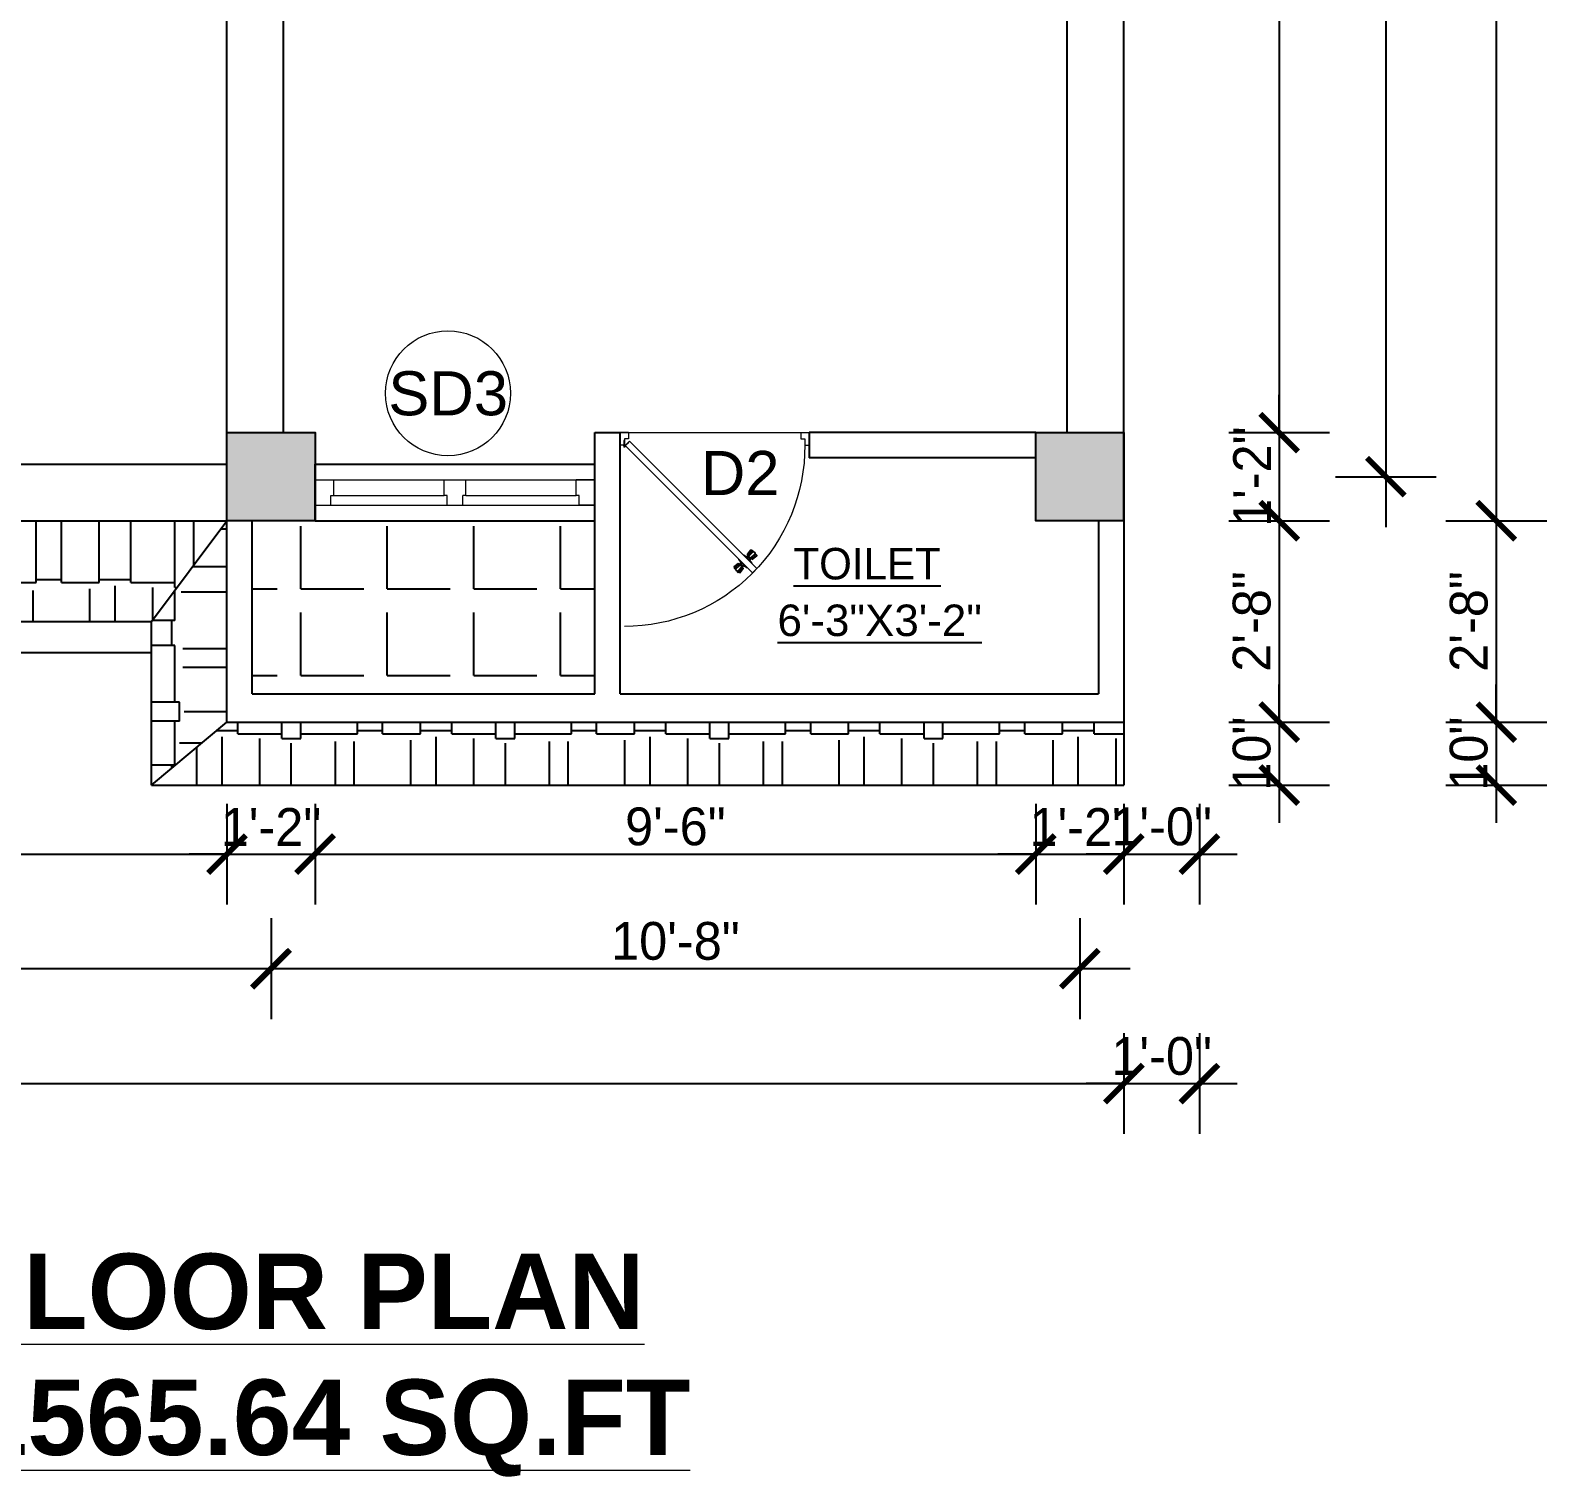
# Model space of a CAD drawing. Header units: inches. Extents: x 1397 to 20304, y -27267 to -746.
# Drawn here: x 10297.1 to 10537.9, y -19006 to -18776.2 of the extents above; entities that cross this region are included whole.
import ezdxf

# ---------------------------------------------------------------- set-up
doc = ezdxf.new("R2010")
doc.units = ezdxf.units.IN
doc.header["$LTSCALE"] = 17
doc.header["$MEASUREMENT"] = 0
for name, color, linetype, lineweight in [('25 BOT BAR', 12, 'Continuous', 25), ('DOOR & WIN', 1, 'Continuous', 25), ('OUTLINE', 1, 'Continuous', 25), ('PUERTAS', 7, 'Continuous', 9), ('TEXT', 231, 'Continuous', 20), ('WINDOW FRAME PLAN', 162, 'Continuous', 18)]:
    doc.layers.add(name, color=color, linetype=linetype, lineweight=lineweight)
doc.styles.add('ARCHITECTURE', font='stylu.ttf')
doc.styles.add('DIMTEXT', font='arial.ttf', dxfattribs={"height": 6})
doc.dimstyles.new('8 SCALE', dxfattribs={"dimscale": 0, "dimtxt": 6, "dimasz": 6, "dimexe": 8, "dimexo": 8, "dimgap": 1.25, "dimtad": 1, "dimdec": 0, "dimzin": 3, "dimdsep": 46, "dimlunit": 4, "dimtxsty": 'ARCHITECTURE', "dimblk": 'ARCHTICK', "dimcen": 8, "dimdle": 8, "dimclrd": 5, "dimclre": 5, "dimclrt": 7, "dimadec": 0, "dimazin": 0, "dimtfac": 0.75, "dimtdec": 0, "dimtix": 1, "dimtmove": 2, "dimatfit": 3, "dimldrblk": 'ARCHTICK', "dimfxl": 8, "dimfxlon": 1, "dimtolj": 1, "dimtzin": 0, "dimlwd": -1, "dimlwe": -1, "dimarcsym": 0})

# ---------------------------------------------------------------- blocks, each defined once
blk = doc.blocks.new('2ft6in')
at = {"layer": 'PUERTAS', "color": 2}
for p, q in [((0.84, 2.1), (21.02, 22.28)), ((18.33, 21.76), (18.31, 21.77)), ((21.71, 21.6), (21.02, 22.28)), ((21.71, 21.6), (1.47, 1.37)), ((21.18, 18.9), (21.2, 18.89)), ((0, 2), (0, 0)), ((0.6, 2), (0, 2)), ((1.33, 0), (0, 0)), ((0.6, 1.26), (0.6, 2.04)), ((0.67, 1.26), (0.6, 1.26)), ((0.67, 1.26), (0.67, 2.01)), ((0.67, 1), (0.67, 1.26)), ((1.33, 1), (0.67, 1)), ((1.31, 1.53), (0.79, 2.06)), ((1.36, 1.58), (0.81, 2.12)), ((1.36, 1.58), (1.31, 1.53)), ((1.47, 1.37), (1.31, 1.53)), ((1.33, 0), (1.33, 1)), ((28.67, 0), (28.67, 1)), ((28.67, 1), (29.33, 1)), ((28.67, 0), (30, 0)), ((29.33, 1), (29.33, 2)), ((29.33, 2), (30, 2)), ((30, 0), (30, 2))]:
    blk.add_line(p, q, dxfattribs=at)
at = {"layer": 'PUERTAS', "color": 1}
for p, q in [((18.06, 21.44), (18.48, 21.86)), ((18.08, 21.51), (18.45, 21.88)), ((18.82, 22.25), (18.45, 21.88)), ((18.9, 22.28), (18.48, 21.86)), ((18.84, 22.23), (18.82, 22.25)), ((19.54, 21.59), (18.99, 22.27)), ((18.74, 20.79), (18.06, 21.34)), ((18.11, 21.49), (18.08, 21.51)), ((18.83, 20.8), (19.18, 21.15)), ((18.84, 20.21), (19.1, 20.6)), ((18.85, 20.11), (18.84, 20.12)), ((18.92, 20.89), (18.93, 20.88)), ((19.02, 20.88), (19.24, 21.1)), ((19.12, 20.8), (19.03, 20.89)), ((19.1, 20.7), (19.11, 20.69)), ((19.1, 20.6), (19.1, 20.6)), ((19.11, 20.79), (19.33, 21.01)), ((19.54, 21.5), (19.18, 21.15)), ((19.45, 21.31), (19.24, 21.1)), ((19.55, 21.22), (19.33, 21.01)), ((19.45, 21.41), (19.45, 21.41)), ((19.54, 21.22), (19.45, 21.31)), ((19.53, 19.43), (19.54, 19.42)), ((19.64, 21.23), (19.64, 21.23)), ((19.64, 19.42), (20.02, 19.67)), ((19.74, 21.24), (19.73, 21.23)), ((20.12, 21.49), (19.74, 21.24)), ((20.02, 19.67), (20.03, 19.68)), ((20.12, 19.68), (20.12, 19.68)), ((20.21, 19.69), (20.43, 19.9)), ((20.22, 21.48), (20.22, 21.49)), ((20.22, 19.41), (20.57, 19.76)), ((20.22, 19.69), (20.31, 19.6)), ((20.22, 19.32), (20.76, 18.64)), ((20.31, 19.6), (20.52, 19.81)), ((20.31, 19.5), (20.31, 19.5)), ((20.65, 20.12), (20.43, 19.9)), ((20.74, 20.03), (20.52, 19.81)), ((20.93, 20.11), (20.57, 19.76)), ((20.64, 20.11), (20.73, 20.02)), ((20.66, 20.31), (20.65, 20.31)), ((20.65, 20.21), (20.65, 20.22)), ((20.91, 20.7), (20.66, 20.31)), ((20.84, 20.02), (20.83, 20.03)), ((20.91, 20.8), (20.91, 20.79)), ((21.02, 20.12), (21.7, 19.57)), ((21.7, 19.47), (21.28, 19.05)), ((21.67, 19.4), (21.31, 19.03)), ((21.65, 19.42), (21.67, 19.4)), ((20.86, 18.63), (21.28, 19.05)), ((20.91, 18.68), (20.94, 18.66)), ((20.94, 18.66), (21.31, 19.03))]:
    blk.add_line(p, q, dxfattribs=at)
at = {"layer": 'PUERTAS', "color": 8}
for p, q in [((18.44, 21.9), (18.31, 21.77)), ((19.07, 21.03), (18.34, 21.72)), ((18.44, 21.9), (18.56, 22.02)), ((18.58, 22.01), (18.56, 22.02)), ((19.3, 21.26), (18.61, 22)), ((19.42, 21.38), (18.75, 22.14)), ((19.51, 21.48), (18.88, 22.26)), ((19.55, 21.53), (18.93, 22.3)), ((18.81, 20.78), (18.04, 21.4)), ((18.86, 20.83), (18.08, 21.46)), ((18.95, 20.92), (18.2, 21.58)), ((18.91, 20.27), (19.19, 20.69)), ((19.13, 20.8), (19.03, 20.9)), ((19.15, 20.82), (19.05, 20.92)), ((19.09, 20.44), (19.25, 20.76)), ((19.19, 20.87), (19.1, 20.96)), ((19.25, 20.93), (19.16, 21.02)), ((19.28, 20.63), (19.32, 20.83)), ((19.4, 21.08), (19.31, 21.17)), ((19.47, 21.15), (19.38, 21.24)), ((19.43, 20.78), (19.4, 20.9)), ((19.51, 21.19), (19.42, 21.28)), ((19.55, 20.91), (19.43, 20.94)), ((19.53, 21.21), (19.44, 21.3)), ((19.7, 21.06), (19.51, 21.01)), ((19.89, 21.24), (19.58, 21.08)), ((20.07, 21.42), (19.64, 21.15)), ((19.69, 19.49), (20.12, 19.76)), ((19.87, 19.67), (20.18, 19.83)), ((20.06, 19.85), (20.25, 19.9)), ((20.21, 20), (20.33, 19.97)), ((20.21, 19.38), (20.83, 18.61)), ((20.23, 19.7), (20.32, 19.61)), ((20.25, 19.72), (20.34, 19.63)), ((20.25, 19.43), (20.88, 18.65)), ((20.29, 19.76), (20.38, 19.67)), ((20.33, 20.13), (20.36, 20.01)), ((20.34, 19.53), (21, 18.77)), ((20.36, 19.83), (20.45, 19.74)), ((20.48, 20.28), (20.44, 20.08)), ((20.46, 19.64), (21.14, 18.91)), ((20.5, 19.98), (20.6, 19.89)), ((20.67, 20.47), (20.51, 20.15)), ((20.85, 20.64), (20.57, 20.22)), ((20.57, 20.04), (20.66, 19.95)), ((20.61, 20.09), (20.7, 19.99)), ((20.63, 20.11), (20.72, 20.01)), ((20.69, 19.87), (21.42, 19.19)), ((20.81, 19.99), (21.56, 19.33)), ((20.9, 20.08), (21.68, 19.45)), ((20.95, 20.13), (21.72, 19.51)), ((21.32, 19.01), (21.2, 18.89)), ((21.32, 19.01), (21.44, 19.14)), ((21.43, 19.15), (21.44, 19.14)), ((0, 0), (30, 0))]:
    blk.add_line(p, q, dxfattribs=at)
at = {"layer": 'PUERTAS', "color": 2}
for radius in [0.129, 0.0627]:
    blk.add_circle((0.68, 2.14), radius, dxfattribs=at)
at = {"layer": 'PUERTAS', "color": 8}
blk.add_arc((0.68, 2.14), 28.65, 359.7285, 90.0333, dxfattribs=at)
at = {"layer": 'PUERTAS', "color": 1}
for centre, start, end in [((18.94, 22.23), 38.9236, 135), ((18.78, 20.84), 231.0764, 315), ((18.89, 20.16), 135, 225), ((18.97, 20.93), 225, 315), ((19.16, 20.74), 135, 219.7428), ((19.06, 20.65), 315, 39.7428), ((19.4, 21.36), 315, 45), ((19.49, 21.55), 315, 38.9236), ((19.59, 19.47), 225, 315), ((19.6, 21.18), 50.2572, 135), ((19.68, 21.28), 230.2572, 315), ((20.07, 19.63), 50.2572, 135), ((20.17, 21.44), 45, 135), ((20.16, 19.73), 230.2572, 315), ((20.27, 19.36), 135, 218.9236), ((20.35, 19.55), 135, 225), ((20.7, 20.26), 135, 219.7428), ((20.6, 20.17), 315, 39.7428), ((20.78, 19.98), 45, 135), ((20.87, 20.75), 315, 45), ((20.98, 20.07), 51.0764, 135), ((21.65, 19.52), 315, 51.0764), ((20.82, 18.68), 218.9236, 315)]:
    blk.add_arc(centre, 0.0667, start, end, dxfattribs=at)
blk = doc.blocks.new('*U3074')
at = {"color": 3}
blk.add_blockref('2ft6in', (0, 0), dxfattribs=at)
blk = doc.blocks.new('_ArchTick')
at = {"color": 0, "linetype": 'ByBlock', "const_width": 0.15}
blk.add_lwpolyline([(-0.5, -0.5), (0.5, 0.5)], dxfattribs=at)
blk = doc.blocks.new('*D3240')
at = {"layer": '25 BOT BAR', "color": 5, "transparency": 16777216}
for p, q in [((10174.29, -18899.11), (10174.29, -18915.11)), ((10328.29, -18899.11), (10328.29, -18915.11)), ((10166.29, -18907.11), (10336.29, -18907.11))]:
    blk.add_line(p, q, dxfattribs=at)
at = {"layer": 'Defpoints', "color": 0, "transparency": 16777216}
for p in [(10174.29, -18854.16), (10328.29, -18854.16), (10328.29, -18907.11)]:
    blk.add_point(p, dxfattribs=at)
at = {"layer": '25 BOT BAR', "color": 5, "transparency": 16777216, "xscale": 6, "yscale": 6, "zscale": 6, "rotation": 180}
blk.add_blockref('_ArchTick', (10174.29, -18907.11), dxfattribs=at)
at = {"layer": '25 BOT BAR', "color": 5, "transparency": 16777216, "xscale": 6, "yscale": 6, "zscale": 6}
blk.add_blockref('_ArchTick', (10328.29, -18907.11), dxfattribs=at)
at = {"layer": '25 BOT BAR', "color": 7, "transparency": 16777216, "insert": (10251.29, -18902.75), "char_height": 6, "attachment_point": 5, "style": 'ARCHITECTURE'}
blk.add_mtext('\\A1;12\'-10"', dxfattribs=at)
blk = doc.blocks.new('*D3241')
at = {"layer": '25 BOT BAR', "color": 5, "transparency": 16777216}
for p, q in [((10328.29, -18899.11), (10328.29, -18915.11)), ((10342.29, -18899.11), (10342.29, -18915.11)), ((10328.29, -18907.11), (10322.29, -18907.11)), ((10328.29, -18907.11), (10342.29, -18907.11)), ((10342.29, -18907.11), (10348.29, -18907.11))]:
    blk.add_line(p, q, dxfattribs=at)
at = {"layer": 'Defpoints', "color": 0, "transparency": 16777216}
for p in [(10328.29, -18854.16), (10342.29, -18854.16), (10342.29, -18907.11)]:
    blk.add_point(p, dxfattribs=at)
at = {"layer": '25 BOT BAR', "color": 5, "transparency": 16777216, "xscale": 6, "yscale": 6, "zscale": 6}
blk.add_blockref('_ArchTick', (10328.29, -18907.11), dxfattribs=at)
at = {"layer": '25 BOT BAR', "color": 5, "transparency": 16777216, "xscale": 6, "yscale": 6, "zscale": 6, "rotation": 180}
blk.add_blockref('_ArchTick', (10342.29, -18907.11), dxfattribs=at)
at = {"layer": '25 BOT BAR', "color": 7, "transparency": 16777216, "insert": (10335.29, -18902.8), "char_height": 6, "attachment_point": 5, "style": 'ARCHITECTURE'}
blk.add_mtext('\\A1;1\'-2"', dxfattribs=at)
blk = doc.blocks.new('*D3242')
at = {"layer": '25 BOT BAR', "color": 5, "transparency": 16777216}
for p, q in [((10342.29, -18899.11), (10342.29, -18915.11)), ((10456.75, -18899.11), (10456.75, -18915.11)), ((10334.29, -18907.11), (10464.75, -18907.11))]:
    blk.add_line(p, q, dxfattribs=at)
at = {"layer": 'Defpoints', "color": 0, "transparency": 16777216}
for p in [(10342.29, -18854.16), (10456.75, -18854.16), (10456.75, -18907.11)]:
    blk.add_point(p, dxfattribs=at)
at = {"layer": '25 BOT BAR', "color": 5, "transparency": 16777216, "xscale": 6, "yscale": 6, "zscale": 6, "rotation": 180}
blk.add_blockref('_ArchTick', (10342.29, -18907.11), dxfattribs=at)
at = {"layer": '25 BOT BAR', "color": 5, "transparency": 16777216, "xscale": 6, "yscale": 6, "zscale": 6}
blk.add_blockref('_ArchTick', (10456.75, -18907.11), dxfattribs=at)
at = {"layer": '25 BOT BAR', "color": 7, "transparency": 16777216, "insert": (10399.52, -18902.75), "char_height": 6, "attachment_point": 5, "style": 'ARCHITECTURE'}
blk.add_mtext('\\A1;9\'-6"', dxfattribs=at)
blk = doc.blocks.new('*D3243')
at = {"layer": '25 BOT BAR', "color": 5, "transparency": 16777216}
for p, q in [((10456.75, -18899.11), (10456.75, -18915.11)), ((10470.75, -18899.11), (10470.75, -18915.11)), ((10456.75, -18907.11), (10450.75, -18907.11)), ((10456.75, -18907.11), (10470.75, -18907.11)), ((10470.75, -18907.11), (10476.75, -18907.11))]:
    blk.add_line(p, q, dxfattribs=at)
at = {"layer": 'Defpoints', "color": 0, "transparency": 16777216}
for p in [(10456.75, -18854.16), (10470.75, -18854.16), (10470.75, -18907.11)]:
    blk.add_point(p, dxfattribs=at)
at = {"layer": '25 BOT BAR', "color": 5, "transparency": 16777216, "xscale": 6, "yscale": 6, "zscale": 6}
blk.add_blockref('_ArchTick', (10456.75, -18907.11), dxfattribs=at)
at = {"layer": '25 BOT BAR', "color": 5, "transparency": 16777216, "xscale": 6, "yscale": 6, "zscale": 6, "rotation": 180}
blk.add_blockref('_ArchTick', (10470.75, -18907.11), dxfattribs=at)
at = {"layer": '25 BOT BAR', "color": 7, "transparency": 16777216, "insert": (10463.75, -18902.8), "char_height": 6, "attachment_point": 5, "style": 'ARCHITECTURE'}
blk.add_mtext('\\A1;1\'-2"', dxfattribs=at)
blk = doc.blocks.new('*D3245')
at = {"layer": '25 BOT BAR', "color": 5, "transparency": 16777216}
for p, q in [((10167.29, -18917.31), (10167.29, -18933.31)), ((10335.29, -18917.31), (10335.29, -18933.31)), ((10159.29, -18925.31), (10343.29, -18925.31))]:
    blk.add_line(p, q, dxfattribs=at)
at = {"layer": 'Defpoints', "color": 0, "transparency": 16777216}
for p in [(10167.29, -18847.16), (10335.29, -18847.16), (10335.29, -18925.31)]:
    blk.add_point(p, dxfattribs=at)
at = {"layer": '25 BOT BAR', "color": 5, "transparency": 16777216, "xscale": 6, "yscale": 6, "zscale": 6, "rotation": 180}
blk.add_blockref('_ArchTick', (10167.29, -18925.31), dxfattribs=at)
at = {"layer": '25 BOT BAR', "color": 5, "transparency": 16777216, "xscale": 6, "yscale": 6, "zscale": 6}
blk.add_blockref('_ArchTick', (10335.29, -18925.31), dxfattribs=at)
at = {"layer": '25 BOT BAR', "color": 7, "transparency": 16777216, "insert": (10251.29, -18920.91), "char_height": 6, "attachment_point": 5, "style": 'ARCHITECTURE'}
blk.add_mtext('\\A1;14\'-0"', dxfattribs=at)
blk = doc.blocks.new('*D3246')
at = {"layer": '25 BOT BAR', "color": 5, "transparency": 16777216}
for p, q in [((10335.29, -18917.31), (10335.29, -18933.31)), ((10463.75, -18917.31), (10463.75, -18933.31)), ((10327.29, -18925.31), (10471.75, -18925.31))]:
    blk.add_line(p, q, dxfattribs=at)
at = {"layer": 'Defpoints', "color": 0, "transparency": 16777216}
for p in [(10335.29, -18847.16), (10463.75, -18847.16), (10463.75, -18925.31)]:
    blk.add_point(p, dxfattribs=at)
at = {"layer": '25 BOT BAR', "color": 5, "transparency": 16777216, "xscale": 6, "yscale": 6, "zscale": 6, "rotation": 180}
blk.add_blockref('_ArchTick', (10335.29, -18925.31), dxfattribs=at)
at = {"layer": '25 BOT BAR', "color": 5, "transparency": 16777216, "xscale": 6, "yscale": 6, "zscale": 6}
blk.add_blockref('_ArchTick', (10463.75, -18925.31), dxfattribs=at)
at = {"layer": '25 BOT BAR', "color": 7, "transparency": 16777216, "insert": (10399.52, -18920.94), "char_height": 6, "attachment_point": 5, "style": 'ARCHITECTURE'}
blk.add_mtext('\\A1;10\'-8"', dxfattribs=at)
blk = doc.blocks.new('*D3247')
at = {"layer": '25 BOT BAR', "color": 5, "transparency": 16777216}
for p, q in [((10010.29, -18935.57), (10010.29, -18951.57)), ((10470.75, -18935.57), (10470.75, -18951.57)), ((10002.29, -18943.57), (10478.75, -18943.57))]:
    blk.add_line(p, q, dxfattribs=at)
at = {"layer": 'Defpoints', "color": 0, "transparency": 16777216}
for p in [(10010.29, -18854.16), (10470.75, -18854.16), (10470.75, -18943.57)]:
    blk.add_point(p, dxfattribs=at)
at = {"layer": '25 BOT BAR', "color": 5, "transparency": 16777216, "xscale": 6, "yscale": 6, "zscale": 6, "rotation": 180}
blk.add_blockref('_ArchTick', (10010.29, -18943.57), dxfattribs=at)
at = {"layer": '25 BOT BAR', "color": 5, "transparency": 16777216, "xscale": 6, "yscale": 6, "zscale": 6}
blk.add_blockref('_ArchTick', (10470.75, -18943.57), dxfattribs=at)
at = {"layer": '25 BOT BAR', "color": 7, "transparency": 16777216, "insert": (10240.52, -18939.19), "char_height": 6, "attachment_point": 5, "style": 'ARCHITECTURE'}
blk.add_mtext('\\A1;38\'-4"', dxfattribs=at)
blk = doc.blocks.new('*D3297')
at = {"layer": '25 BOT BAR', "color": 5, "transparency": 16777216}
for p, q in [((10495.43, -18681.64), (10495.43, -18848.16)), ((10487.43, -18689.64), (10503.43, -18689.64)), ((10487.43, -18840.16), (10503.43, -18840.16))]:
    blk.add_line(p, q, dxfattribs=at)
at = {"layer": 'Defpoints', "color": 0, "transparency": 16777216}
for p in [(10470.75, -18689.64), (10470.75, -18840.16), (10495.43, -18840.16)]:
    blk.add_point(p, dxfattribs=at)
at = {"layer": '25 BOT BAR', "color": 5, "transparency": 16777216, "xscale": 6, "yscale": 6, "zscale": 6}
for p, rotation in [((10495.43, -18689.64), 90), ((10495.43, -18840.16), 270)]:
    blk.add_blockref('_ArchTick', p, dxfattribs=dict(at, rotation=rotation))
at = {"layer": '25 BOT BAR', "color": 7, "transparency": 16777216, "insert": (10490.97, -18764.9), "char_height": 6, "attachment_point": 5, "rotation": 90, "style": 'ARCHITECTURE'}
blk.add_mtext('\\A1;12\'-7"', dxfattribs=at)
blk = doc.blocks.new('*D3298')
at = {"layer": '25 BOT BAR', "color": 5, "transparency": 16777216}
for p, q in [((10495.43, -18840.16), (10495.43, -18834.16)), ((10487.43, -18840.16), (10503.43, -18840.16)), ((10495.43, -18840.16), (10495.43, -18854.16)), ((10487.43, -18854.16), (10503.43, -18854.16)), ((10495.43, -18854.16), (10495.43, -18860.16))]:
    blk.add_line(p, q, dxfattribs=at)
at = {"layer": 'Defpoints', "color": 0, "transparency": 16777216}
for p in [(10470.75, -18840.16), (10470.75, -18854.16), (10495.43, -18854.16)]:
    blk.add_point(p, dxfattribs=at)
at = {"layer": '25 BOT BAR', "color": 5, "transparency": 16777216, "xscale": 6, "yscale": 6, "zscale": 6}
for p, rotation in [((10495.43, -18840.16), 270), ((10495.43, -18854.16), 90)]:
    blk.add_blockref('_ArchTick', p, dxfattribs=dict(at, rotation=rotation))
at = {"layer": '25 BOT BAR', "color": 7, "transparency": 16777216, "insert": (10491.12, -18847.16), "char_height": 6, "attachment_point": 5, "rotation": 90, "style": 'ARCHITECTURE'}
blk.add_mtext('\\A1;1\'-2"', dxfattribs=at)
blk = doc.blocks.new('*D3299')
at = {"layer": '25 BOT BAR', "color": 5, "transparency": 16777216}
for p, q in [((10495.43, -18846.16), (10495.43, -18894.16)), ((10487.43, -18854.16), (10503.43, -18854.16)), ((10487.43, -18886.16), (10503.43, -18886.16))]:
    blk.add_line(p, q, dxfattribs=at)
at = {"layer": 'Defpoints', "color": 0, "transparency": 16777216}
for p in [(10470.75, -18854.16), (10470.75, -18886.16), (10495.43, -18886.16)]:
    blk.add_point(p, dxfattribs=at)
at = {"layer": '25 BOT BAR', "color": 5, "transparency": 16777216, "xscale": 6, "yscale": 6, "zscale": 6}
for p, rotation in [((10495.43, -18854.16), 90), ((10495.43, -18886.16), 270)]:
    blk.add_blockref('_ArchTick', p, dxfattribs=dict(at, rotation=rotation))
at = {"layer": '25 BOT BAR', "color": 7, "transparency": 16777216, "insert": (10491.08, -18870.16), "char_height": 6, "attachment_point": 5, "rotation": 90, "style": 'ARCHITECTURE'}
blk.add_mtext('\\A1;2\'-8"', dxfattribs=at)
blk = doc.blocks.new('*D3302')
at = {"layer": '25 BOT BAR', "color": 5, "transparency": 16777216}
for p, q in [((10512.35, -18674.64), (10512.35, -18855.16)), ((10504.35, -18682.64), (10520.35, -18682.64)), ((10504.35, -18847.16), (10520.35, -18847.16))]:
    blk.add_line(p, q, dxfattribs=at)
at = {"layer": 'Defpoints', "color": 0, "transparency": 16777216}
for p in [(10463.75, -18682.64), (10463.75, -18847.16), (10512.35, -18847.16)]:
    blk.add_point(p, dxfattribs=at)
at = {"layer": '25 BOT BAR', "color": 5, "transparency": 16777216, "xscale": 6, "yscale": 6, "zscale": 6}
for p, rotation in [((10512.35, -18682.64), 90), ((10512.35, -18847.16), 270)]:
    blk.add_blockref('_ArchTick', p, dxfattribs=dict(at, rotation=rotation))
at = {"layer": '25 BOT BAR', "color": 7, "transparency": 16777216, "insert": (10508, -18764.9), "char_height": 6, "attachment_point": 5, "rotation": 90, "style": 'ARCHITECTURE'}
blk.add_mtext('\\A1;13\'-9"', dxfattribs=at)
blk = doc.blocks.new('*D3303')
at = {"layer": '25 BOT BAR', "color": 5, "transparency": 16777216}
for p, q in [((10529.91, -18386.16), (10529.91, -18862.16)), ((10521.91, -18394.16), (10537.91, -18394.16)), ((10521.91, -18854.16), (10537.91, -18854.16))]:
    blk.add_line(p, q, dxfattribs=at)
at = {"layer": 'Defpoints', "color": 0, "transparency": 16777216}
for p in [(10470.75, -18394.16), (10470.75, -18854.16), (10529.91, -18854.16)]:
    blk.add_point(p, dxfattribs=at)
at = {"layer": '25 BOT BAR', "color": 5, "transparency": 16777216, "xscale": 6, "yscale": 6, "zscale": 6}
for p, rotation in [((10529.91, -18394.16), 90), ((10529.91, -18854.16), 270)]:
    blk.add_blockref('_ArchTick', p, dxfattribs=dict(at, rotation=rotation))
at = {"layer": '25 BOT BAR', "color": 7, "transparency": 16777216, "insert": (10525.53, -18624.16), "char_height": 6, "attachment_point": 5, "rotation": 90, "style": 'ARCHITECTURE'}
blk.add_mtext('\\A1;38\'-4"', dxfattribs=at)
blk = doc.blocks.new('*D3304')
at = {"layer": '25 BOT BAR', "color": 5, "transparency": 16777216}
for p, q in [((10529.91, -18846.16), (10529.91, -18894.16)), ((10521.91, -18854.16), (10537.91, -18854.16)), ((10521.91, -18886.16), (10537.91, -18886.16))]:
    blk.add_line(p, q, dxfattribs=at)
at = {"layer": 'Defpoints', "color": 0, "transparency": 16777216}
for p in [(10470.75, -18854.16), (10470.75, -18886.16), (10529.91, -18886.16)]:
    blk.add_point(p, dxfattribs=at)
at = {"layer": '25 BOT BAR', "color": 5, "transparency": 16777216, "xscale": 6, "yscale": 6, "zscale": 6}
for p, rotation in [((10529.91, -18854.16), 90), ((10529.91, -18886.16), 270)]:
    blk.add_blockref('_ArchTick', p, dxfattribs=dict(at, rotation=rotation))
at = {"layer": '25 BOT BAR', "color": 7, "transparency": 16777216, "insert": (10525.56, -18870.16), "char_height": 6, "attachment_point": 5, "rotation": 90, "style": 'ARCHITECTURE'}
blk.add_mtext('\\A1;2\'-8"', dxfattribs=at)
blk = doc.blocks.new('*D3416')
at = {"layer": '25 BOT BAR', "color": 5, "transparency": 16777216}
for p, q in [((10495.43, -18886.16), (10495.43, -18880.16)), ((10487.43, -18886.16), (10503.43, -18886.16)), ((10495.43, -18886.16), (10495.43, -18896.16)), ((10487.43, -18896.16), (10503.43, -18896.16)), ((10495.43, -18896.16), (10495.43, -18902.16))]:
    blk.add_line(p, q, dxfattribs=at)
at = {"layer": 'Defpoints', "color": 0, "transparency": 16777216}
for p in [(10470.75, -18886.16), (10470.75, -18896.16), (10495.43, -18896.16)]:
    blk.add_point(p, dxfattribs=at)
at = {"layer": '25 BOT BAR', "color": 5, "transparency": 16777216, "xscale": 6, "yscale": 6, "zscale": 6}
for p, rotation in [((10495.43, -18886.16), 270), ((10495.43, -18896.16), 90)]:
    blk.add_blockref('_ArchTick', p, dxfattribs=dict(at, rotation=rotation))
at = {"layer": '25 BOT BAR', "color": 7, "transparency": 16777216, "insert": (10491.08, -18891.16), "char_height": 6, "attachment_point": 5, "rotation": 90, "style": 'ARCHITECTURE'}
blk.add_mtext('\\A1;10"', dxfattribs=at)
blk = doc.blocks.new('*D3417')
at = {"layer": '25 BOT BAR', "color": 5, "transparency": 16777216}
for p, q in [((10529.91, -18886.16), (10529.91, -18880.16)), ((10521.91, -18886.16), (10537.91, -18886.16)), ((10529.91, -18886.16), (10529.91, -18896.16)), ((10521.91, -18896.16), (10537.91, -18896.16)), ((10529.91, -18896.16), (10529.91, -18902.16))]:
    blk.add_line(p, q, dxfattribs=at)
at = {"layer": 'Defpoints', "color": 0, "transparency": 16777216}
for p in [(10470.75, -18886.16), (10470.75, -18896.16), (10529.91, -18896.16)]:
    blk.add_point(p, dxfattribs=at)
at = {"layer": '25 BOT BAR', "color": 5, "transparency": 16777216, "xscale": 6, "yscale": 6, "zscale": 6}
for p, rotation in [((10529.91, -18886.16), 270), ((10529.91, -18896.16), 90)]:
    blk.add_blockref('_ArchTick', p, dxfattribs=dict(at, rotation=rotation))
at = {"layer": '25 BOT BAR', "color": 7, "transparency": 16777216, "insert": (10525.55, -18891.16), "char_height": 6, "attachment_point": 5, "rotation": 90, "style": 'ARCHITECTURE'}
blk.add_mtext('\\A1;10"', dxfattribs=at)
blk = doc.blocks.new('*D3418')
at = {"layer": '25 BOT BAR', "color": 5, "transparency": 16777216}
for p, q in [((10470.75, -18899.11), (10470.75, -18915.11)), ((10482.75, -18899.11), (10482.75, -18915.11)), ((10470.75, -18907.11), (10464.75, -18907.11)), ((10470.75, -18907.11), (10482.75, -18907.11)), ((10482.75, -18907.11), (10488.75, -18907.11))]:
    blk.add_line(p, q, dxfattribs=at)
at = {"layer": 'Defpoints', "color": 0, "transparency": 16777216}
for p in [(10482.75, -18771.64), (10470.75, -18854.16), (10482.75, -18907.11)]:
    blk.add_point(p, dxfattribs=at)
at = {"layer": '25 BOT BAR', "color": 5, "transparency": 16777216, "xscale": 6, "yscale": 6, "zscale": 6}
blk.add_blockref('_ArchTick', (10470.75, -18907.11), dxfattribs=at)
at = {"layer": '25 BOT BAR', "color": 5, "transparency": 16777216, "xscale": 6, "yscale": 6, "zscale": 6, "rotation": 180}
blk.add_blockref('_ArchTick', (10482.75, -18907.11), dxfattribs=at)
at = {"layer": '25 BOT BAR', "color": 7, "transparency": 16777216, "insert": (10476.75, -18902.75), "char_height": 6, "attachment_point": 5, "style": 'ARCHITECTURE'}
blk.add_mtext('\\A1;1\'-0"', dxfattribs=at)
blk = doc.blocks.new('*D3419')
at = {"layer": '25 BOT BAR', "color": 5, "transparency": 16777216}
for p, q in [((10470.75, -18935.57), (10470.75, -18951.57)), ((10482.75, -18935.57), (10482.75, -18951.57)), ((10470.75, -18943.57), (10464.75, -18943.57)), ((10470.75, -18943.57), (10482.75, -18943.57)), ((10482.75, -18943.57), (10488.75, -18943.57))]:
    blk.add_line(p, q, dxfattribs=at)
at = {"layer": 'Defpoints', "color": 0, "transparency": 16777216}
for p in [(10482.75, -18771.64), (10470.75, -18854.16), (10482.75, -18943.57)]:
    blk.add_point(p, dxfattribs=at)
at = {"layer": '25 BOT BAR', "color": 5, "transparency": 16777216, "xscale": 6, "yscale": 6, "zscale": 6}
blk.add_blockref('_ArchTick', (10470.75, -18943.57), dxfattribs=at)
at = {"layer": '25 BOT BAR', "color": 5, "transparency": 16777216, "xscale": 6, "yscale": 6, "zscale": 6, "rotation": 180}
blk.add_blockref('_ArchTick', (10482.75, -18943.57), dxfattribs=at)
at = {"layer": '25 BOT BAR', "color": 7, "transparency": 16777216, "insert": (10476.75, -18939.22), "char_height": 6, "attachment_point": 5, "style": 'ARCHITECTURE'}
blk.add_mtext('\\A1;1\'-0"', dxfattribs=at)
blk = doc.blocks.new('*D3421')
at = {"layer": '25 BOT BAR', "color": 5, "transparency": 16777216}
for p, q in [((9954.97, -18862.16), (9954.97, -18904.16)), ((9962.97, -18870.16), (9946.97, -18870.16)), ((9962.97, -18896.16), (9946.97, -18896.16))]:
    blk.add_line(p, q, dxfattribs=at)
at = {"layer": 'Defpoints', "color": 0, "transparency": 16777216}
for p in [(9994.29, -18870.16), (9954.97, -18896.16), (10316.29, -18896.16)]:
    blk.add_point(p, dxfattribs=at)
at = {"layer": '25 BOT BAR', "color": 5, "transparency": 16777216, "xscale": 6, "yscale": 6, "zscale": 6}
for p, rotation in [((9954.97, -18870.16), 90), ((9954.97, -18896.16), 270)]:
    blk.add_blockref('_ArchTick', p, dxfattribs=dict(at, rotation=rotation))
at = {"layer": '25 BOT BAR', "color": 7, "transparency": 16777216, "insert": (9950.66, -18883.16), "char_height": 6, "attachment_point": 5, "rotation": 90, "style": 'ARCHITECTURE'}
blk.add_mtext('\\A1;2\'-2"', dxfattribs=at)
blk = doc.blocks.new('*D3422')
at = {"layer": '25 BOT BAR', "color": 5, "transparency": 16777216}
for p, q in [((9919.35, -18846.16), (9919.35, -18904.16)), ((9927.35, -18854.16), (9911.35, -18854.16)), ((9927.35, -18896.16), (9911.35, -18896.16))]:
    blk.add_line(p, q, dxfattribs=at)
at = {"layer": 'Defpoints', "color": 0, "transparency": 16777216}
for p in [(10010.29, -18854.16), (9919.35, -18896.16), (10316.29, -18896.16)]:
    blk.add_point(p, dxfattribs=at)
at = {"layer": '25 BOT BAR', "color": 5, "transparency": 16777216, "xscale": 6, "yscale": 6, "zscale": 6}
for p, rotation in [((9919.35, -18854.16), 90), ((9919.35, -18896.16), 270)]:
    blk.add_blockref('_ArchTick', p, dxfattribs=dict(at, rotation=rotation))
at = {"layer": '25 BOT BAR', "color": 7, "transparency": 16777216, "insert": (9914.99, -18875.16), "char_height": 6, "attachment_point": 5, "rotation": 90, "style": 'ARCHITECTURE'}
blk.add_mtext('\\A1;3\'-6"', dxfattribs=at)

msp = doc.modelspace()

# ---------------------------------------------------------------- hatches: boundary and pattern name
at = {"layer": 'DOOR & WIN'}
h = msp.add_hatch(color=256, dxfattribs=at)
h.dxf.hatch_style = 1
h.paths.add_polyline_path([(10342.29, -18840.16), (10328.29, -18840.16), (10328.29, -18854.16), (10342.29, -18854.16)])
h = msp.add_hatch(color=256, dxfattribs=at)
h.dxf.hatch_style = 1
h.paths.add_polyline_path([(10470.75, -18840.16), (10456.75, -18840.16), (10456.75, -18854.16), (10470.75, -18854.16)])
at = {"layer": 'OUTLINE'}
h = msp.add_hatch(dxfattribs=at)
h.set_pattern_fill('AR-RSHKE', color=8)
h.paths.add_polyline_path([(10316.29, -18870.16), (10328.29, -18854.16), (10174.29, -18854.16), (10160.29, -18854.16), (10145.85, -18854.16), (10145.85, -18870.16)])
h = msp.add_hatch(dxfattribs=at)
h.set_pattern_fill('AR-RSHKE', color=8, angle=90)
h.paths.add_polyline_path([(10316.29, -18896.16), (10328.29, -18886.16), (10328.29, -18854.16), (10316.29, -18870.16)])
h = msp.add_hatch(dxfattribs=at)
h.set_pattern_fill('ANGLE', color=8, scale=50)
h.set_pattern_definition([(0, (0, 0), (0, 13.75), [10, -3.75]), (90, (0, 0), (-13.75, 8e-16), [10, -3.75])])
h.paths.add_polyline_path([(10386.75, -18854.16), (10342.29, -18854.16), (10332.29, -18854.16), (10332.29, -18881.66), (10386.75, -18881.66)])
h = msp.add_hatch(dxfattribs=at)
h.set_pattern_fill('AR-RSHKE', color=8)
h.paths.add_polyline_path([(10470.75, -18896.16), (10470.75, -18886.16), (10328.29, -18886.16), (10316.29, -18896.16)])

# ---------------------------------------------------------------- linework, layer by layer
at = {"layer": '25 BOT BAR'}
for p, q in [((10386.75, -18845.16), (10386.75, -18840.16)), ((10386.75, -18840.16), (10390.75, -18840.16)), ((10390.75, -18881.66), (10390.75, -18840.16)), ((10456.75, -18840.16), (10420.75, -18840.16)), ((10420.75, -18840.16), (10420.75, -18844.16)), ((10342.29, -18845.16), (10386.75, -18845.16)), ((10342.29, -18854.16), (10342.29, -18845.16)), ((10386.75, -18854.16), (10386.75, -18845.16)), ((10456.75, -18844.16), (10420.75, -18844.16)), ((10316.29, -18870.16), (10328.29, -18854.16)), ((10328.29, -18886.16), (10328.29, -18854.16)), ((10332.29, -18881.66), (10332.29, -18854.16)), ((10342.29, -18854.16), (10386.75, -18854.16)), ((10386.75, -18881.66), (10386.75, -18854.16)), ((10466.75, -18854.16), (10466.75, -18881.66)), ((10470.75, -18854.16), (10470.75, -18896.16)), ((10316.29, -18896.16), (10316.29, -18870.16)), ((10316.29, -18875.16), (10269.75, -18875.16)), ((10316.29, -18896.16), (10328.29, -18886.16))]:
    msp.add_line(p, q, dxfattribs=at)
at = {"layer": 'DOOR & WIN'}
for p, q in [((10470.75, -18854.16), (10470.75, -18561.16)), ((10461.75, -18840.16), (10461.75, -18689.64)), ((10337.29, -18840.16), (10337.29, -18725.64)), ((10328.29, -18840.16), (10328.29, -18731.64)), ((10209.29, -18845.16), (10328.29, -18845.16)), ((10174.29, -18854.16), (10328.29, -18854.16)), ((9994.29, -18870.16), (10316.29, -18870.16)), ((10332.29, -18881.66), (10386.75, -18881.66)), ((10390.75, -18881.66), (10466.75, -18881.66)), ((10328.29, -18886.16), (10470.75, -18886.16)), ((10316.29, -18896.16), (10470.75, -18896.16))]:
    msp.add_line(p, q, dxfattribs=at)
at = {"layer": 'OUTLINE'}
for points in [[(10328.29, -18840.16), (10342.29, -18840.16), (10342.29, -18854.16), (10328.29, -18854.16)], [(10456.75, -18840.16), (10470.75, -18840.16), (10470.75, -18854.16), (10456.75, -18854.16)]]:
    msp.add_lwpolyline(points, close=True, dxfattribs=at)
at = {"layer": 'TEXT'}
msp.add_circle((10363.4, -18833.91), 9.93, dxfattribs=at)
at = {"layer": 'WINDOW FRAME PLAN'}
for p, q in [((10342.29, -18847.66), (10386.75, -18847.66)), ((10342.29, -18847.66), (10342.29, -18851.66)), ((10342.29, -18847.66), (10345.29, -18847.66)), ((10345.29, -18850.16), (10345.29, -18847.66)), ((10362.79, -18850.16), (10362.79, -18847.66)), ((10362.79, -18847.66), (10366.25, -18847.66)), ((10366.25, -18850.16), (10366.25, -18847.66)), ((10386.75, -18847.66), (10383.75, -18847.66)), ((10383.75, -18850.16), (10383.75, -18847.66)), ((10386.75, -18847.66), (10386.75, -18851.66)), ((10344.79, -18851.66), (10344.79, -18850.16)), ((10344.79, -18850.16), (10345.29, -18850.16)), ((10345.29, -18850.16), (10362.79, -18850.16)), ((10363.29, -18850.16), (10362.79, -18850.16)), ((10363.29, -18851.66), (10363.29, -18850.16)), ((10365.75, -18851.66), (10365.75, -18850.16)), ((10366.25, -18850.16), (10365.75, -18850.16)), ((10366.25, -18850.16), (10383.75, -18850.16)), ((10384.25, -18850.16), (10383.75, -18850.16)), ((10384.25, -18851.66), (10384.25, -18850.16)), ((10342.29, -18851.66), (10386.75, -18851.66)), ((10342.29, -18851.66), (10344.79, -18851.66)), ((10386.75, -18851.66), (10384.25, -18851.66))]:
    msp.add_line(p, q, dxfattribs=at)

# ---------------------------------------------------------------- block references
at = {"layer": 'DOOR & WIN', "xscale": -1, "rotation": 180}
msp.add_blockref('*U3074', (10390.75, -18840.16), dxfattribs=at)

# ---------------------------------------------------------------- texts
at = {"layer": 'DOOR & WIN', "char_height": 5, "attachment_point": 5}
for s, insert in [('{\\L\\C7;TOILET}', (10429.97, -18861.01)), ('{\\fArial TUR|b0|i0|c0|p34;\\L\\C7;6\'-3"X3\'-2"}', (10431.97, -18870.01))]:
    msp.add_mtext(s, dxfattribs=dict(at, insert=insert))
at = {"layer": 'TEXT', "style": 'DIMTEXT'}
msp.add_text('SD3', height=7, rotation=360, dxfattribs=at).set_placement((10353.92, -18837.41))
msp.add_text('D2', height=7, dxfattribs=at).set_placement((10403.56, -18850.07))
at = {"layer": 'TEXT', "insert": (10313.62, -18970.57), "char_height": 12, "width": 396.2985, "attachment_point": 2}
msp.add_mtext('{\\fArial|b1|i0|c0|p34;\\LFIRST FLOOR PLAN \\PAREA= 1565.64 SQ.FT}', dxfattribs=at)

# ---------------------------------------------------------------- dimensions: what is measured, and where the dimension line sits
at = {"layer": '25 BOT BAR'}
for base, p1, p2, picture, middle in [((10529.91, -18854.16), (10470.75, -18394.16), (10470.75, -18854.16), '*D3303', (10525.53, -18624.16)), ((10512.35, -18847.16), (10463.75, -18682.64), (10463.75, -18847.16), '*D3302', (10508, -18764.9)), ((10495.43, -18840.16), (10470.75, -18689.64), (10470.75, -18840.16), '*D3297', (10490.97, -18764.9)), ((10495.43, -18854.16), (10470.75, -18840.16), (10470.75, -18854.16), '*D3298', (10491.12, -18847.16)), ((9919.35, -18896.16), (10010.29, -18854.16), (10316.29, -18896.16), '*D3422', (9914.99, -18875.16)), ((10495.43, -18886.16), (10470.75, -18854.16), (10470.75, -18886.16), '*D3299', (10491.08, -18870.16)), ((10529.91, -18886.16), (10470.75, -18854.16), (10470.75, -18886.16), '*D3304', (10525.56, -18870.16)), ((9954.97, -18896.16), (9994.29, -18870.16), (10316.29, -18896.16), '*D3421', (9950.66, -18883.16)), ((10495.43, -18896.16), (10470.75, -18886.16), (10470.75, -18896.16), '*D3416', (10491.08, -18891.16)), ((10529.91, -18896.16), (10470.75, -18886.16), (10470.75, -18896.16), '*D3417', (10525.55, -18891.16))]:
    dim = msp.add_linear_dim(base=base, p1=p1, p2=p2, angle=90, dimstyle='8 SCALE', override={"dimscale": 1}, dxfattribs=at)
    dim.commit()
    dim.dimension.update_dxf_attribs({"geometry": picture, "text_midpoint": middle})
for base, p1, p2, picture, middle in [((10482.75, -18907.11), (10470.75, -18854.16), (10482.75, -18771.64), '*D3418', (10476.75, -18902.75)), ((10482.75, -18943.57), (10470.75, -18854.16), (10482.75, -18771.64), '*D3419', (10476.75, -18939.22)), ((10335.29, -18925.31), (10167.29, -18847.16), (10335.29, -18847.16), '*D3245', (10251.29, -18920.91)), ((10463.75, -18925.31), (10335.29, -18847.16), (10463.75, -18847.16), '*D3246', (10399.52, -18920.94)), ((10470.75, -18943.57), (10010.29, -18854.16), (10470.75, -18854.16), '*D3247', (10240.52, -18939.19)), ((10328.29, -18907.11), (10174.29, -18854.16), (10328.29, -18854.16), '*D3240', (10251.29, -18902.75)), ((10342.29, -18907.11), (10328.29, -18854.16), (10342.29, -18854.16), '*D3241', (10335.29, -18902.8)), ((10456.75, -18907.11), (10342.29, -18854.16), (10456.75, -18854.16), '*D3242', (10399.52, -18902.75)), ((10470.75, -18907.11), (10456.75, -18854.16), (10470.75, -18854.16), '*D3243', (10463.75, -18902.8))]:
    dim = msp.add_linear_dim(base=base, p1=p1, p2=p2, dimstyle='8 SCALE', override={"dimscale": 1}, dxfattribs=at)
    dim.commit()
    dim.dimension.update_dxf_attribs({"geometry": picture, "text_midpoint": middle})

doc.saveas('drawing.dxf')
